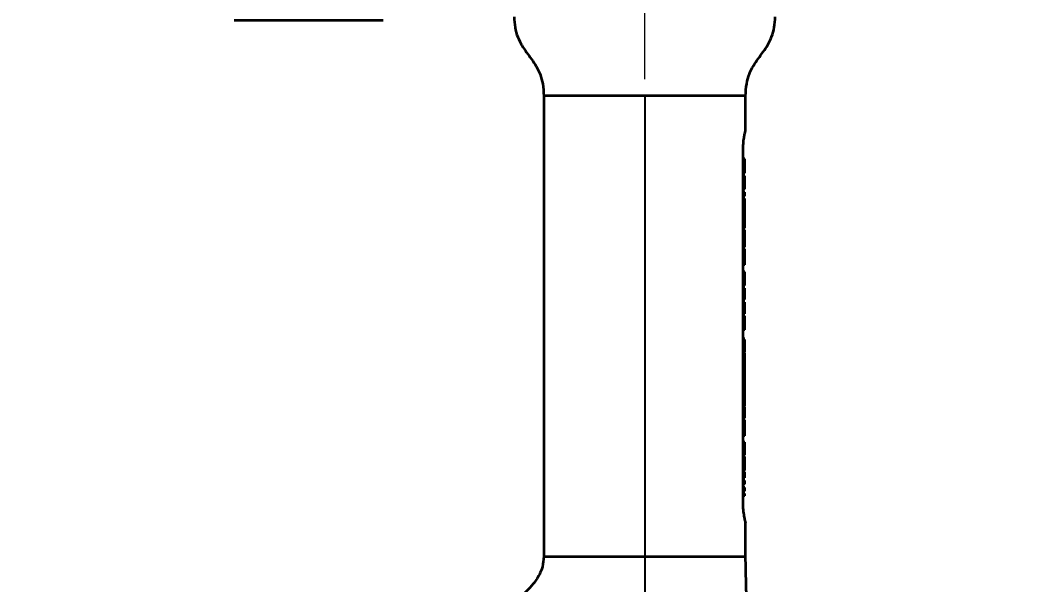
# Model space of a CAD drawing. Header units: millimetres. Extents: x 116 to 166, y 85 to 196.
# Drawn here: x 135.14 to 166.38, y 146.66 to 164.19 of the extents above; entities that cross this region are included whole.
import ezdxf

# ---------------------------------------------------------------- set-up
doc = ezdxf.new("R2010")
doc.units = ezdxf.units.MM
doc.linetypes.add('CENTERX2', pattern=[20.32, 12.7, -2.54, 2.54, -2.54])
doc.layers.add('SLD-0', color=179, linetype='Continuous')
doc.layers.add('标注层', color=7, linetype='Continuous')
doc.styles.add('SLDTEXTSTYLE1', font='GOTHIC.TTF', dxfattribs={"width": 0.79431})
doc.styles.add('SLDTEXTSTYLE2', font='GOTHIC.TTF', dxfattribs={"width": 0.913})
doc.dimstyles.new('SLDDIMSTYLE0', dxfattribs={"dimtxt": 2.5, "dimasz": 3.5, "dimexe": 0, "dimexo": 0.0625, "dimgap": 0.625, "dimtad": 2, "dimlfac": 10, "dimrnd": 1e-09, "dimzin": 12, "dimdsep": 46, "dimtxsty": 'SLDTEXTSTYLE1', "dimblk1": 'NONE', "dimblk2": 'NONE', "dimsah": 1, "dimcen": 0.09, "dimadec": 0, "dimazin": 3, "dimtfac": 1, "dimtofl": 0, "dimtmove": 0, "dimatfit": 3, "dimldrblk": 'NONE', "dimfxl": 0, "dimfrac": 2, "dimtolj": 1, "dimtzin": 12, "dimarcsym": 0})
doc.dimstyles.new('SLDDIMSTYLE1', dxfattribs={"dimtxt": 2.5, "dimasz": 3.5, "dimexe": 0, "dimexo": 0.0625, "dimgap": 0.625, "dimtad": 2, "dimdec": 1, "dimlfac": 10, "dimrnd": 1e-09, "dimzin": 12, "dimdsep": 46, "dimtxsty": 'SLDTEXTSTYLE1', "dimblk1": 'NONE', "dimblk2": 'NONE', "dimsah": 1, "dimcen": 0.09, "dimadec": 0, "dimazin": 3, "dimtfac": 1, "dimtofl": 0, "dimtmove": 0, "dimatfit": 3, "dimldrblk": 'NONE', "dimfxl": 0, "dimfrac": 2, "dimtolj": 1, "dimtzin": 12, "dimarcsym": 0})

# ---------------------------------------------------------------- blocks, each defined once
blk = doc.blocks.new('_D')
at = {"layer": '标注层'}
for p, q in [((142.652, 185.455), (118.73, 185.455)), ((119.23, 185.455), (119.23, 103.537)), ((144.108, 103.537), (118.73, 103.537))]:
    blk.add_line(p, q, dxfattribs=at)
for points in [[(119.23, 185.455), (118.98, 183.455), (119.48, 183.455)], [(119.23, 103.537), (119.48, 105.537), (118.98, 105.537)]]:
    blk.add_solid(points, dxfattribs=at)
at = {"layer": '标注层', "insert": (116.007, 140.188), "char_height": 2.5, "attachment_point": 1, "rotation": 90, "style": 'SLDTEXTSTYLE2'}
blk.add_mtext('819.18', dxfattribs=at)
blk = doc.blocks.new('_NONE')
blk = doc.blocks.new('_D_2')
at = {"layer": '标注层'}
for p, q in [((145.902, 169.887), (127.953, 169.887)), ((128.453, 169.887), (128.453, 139.537)), ((144.108, 139.537), (127.953, 139.537))]:
    blk.add_line(p, q, dxfattribs=at)
for points in [[(128.453, 169.887), (128.203, 167.887), (128.703, 167.887)], [(128.453, 139.537), (128.703, 141.537), (128.203, 141.537)]]:
    blk.add_solid(points, dxfattribs=at)
at = {"layer": '标注层', "insert": (125.23, 151.188), "char_height": 2.5, "attachment_point": 1, "rotation": 90, "style": 'SLDTEXTSTYLE2'}
blk.add_mtext('303.5', dxfattribs=at)
blk = doc.blocks.new('_D_4')
at = {"layer": '标注层'}
for p, q in [((154.502, 161.857), (154.502, 119.134)), ((140.238, 113.767), (140.238, 120.134)), ((140.238, 119.634), (154.502, 119.634)), ((154.502, 119.634), (164.584, 119.634))]:
    blk.add_line(p, q, dxfattribs=at)
for points in [[(140.238, 119.634), (142.238, 119.384), (142.238, 119.884)], [(154.502, 119.634), (152.502, 119.884), (152.502, 119.384)]]:
    blk.add_solid(points, dxfattribs=at)
at = {"layer": '标注层', "insert": (155.969, 122.857), "char_height": 2.5, "attachment_point": 1, "style": 'SLDTEXTSTYLE2'}
blk.add_mtext('142.64', dxfattribs=at)
blk = doc.blocks.new('_D_5')
at = {"layer": '标注层'}
for p, q in [((154.502, 161.857), (154.502, 114.191)), ((154.653, 99.667), (154.653, 115.191)), ((154.653, 114.691), (154.502, 114.691)), ((154.653, 114.691), (163.018, 114.691))]:
    blk.add_line(p, q, dxfattribs=at)
for points in [[(154.653, 114.691), (152.653, 114.941), (152.653, 114.441)], [(154.502, 114.691), (156.502, 114.441), (156.502, 114.941)]]:
    blk.add_solid(points, dxfattribs=at)
at = {"layer": '标注层', "insert": (157.535, 117.913), "char_height": 2.5, "attachment_point": 1, "style": 'SLDTEXTSTYLE2'}
blk.add_mtext('1.51', dxfattribs=at)

msp = doc.modelspace()

# ---------------------------------------------------------------- linework, layer by layer
at = {"layer": 'SLD-0', "color": 179, "linetype": 'Continuous', "lineweight": 35}
for p, q in [((141.7773, 164.1869), (146.3899, 164.1869)), ((151.3722, 161.8369), (151.3722, 147.5369)), ((157.6322, 160.7673), (157.6322, 161.8369)), ((157.5522, 149.2277), (157.5522, 160.1461)), ((157.6022, 159.8868), (157.5522, 159.8868)), ((157.6022, 159.8794), (157.5522, 159.8794)), ((157.6022, 159.6706), (157.5522, 159.6706)), ((157.6022, 159.4402), (157.5522, 159.4402)), ((157.6022, 159.3583), (157.5522, 159.3583)), ((157.6022, 159.2541), (157.6022, 159.3583)), ((157.6022, 159.2541), (157.5522, 159.2541)), ((157.6022, 159.248), (157.5522, 159.248)), ((157.6022, 159.0698), (157.5522, 159.0698)), ((157.6022, 159.0698), (157.6022, 159.248)), ((157.6022, 158.9414), (157.6022, 159.0698)), ((157.6022, 158.9414), (157.5522, 158.9414)), ((157.6022, 158.8446), (157.5522, 158.8446)), ((157.6022, 158.7255), (157.5522, 158.7255)), ((157.6022, 158.7255), (157.6022, 158.8446)), ((157.6022, 158.6511), (157.5522, 158.6511)), ((157.6022, 158.6434), (157.5522, 158.6434)), ((157.6022, 158.6434), (157.6022, 158.6511)), ((157.6022, 158.2605), (157.6022, 158.6434)), ((157.6022, 158.2605), (157.5522, 158.2605)), ((157.6022, 158.2417), (157.5522, 158.2417)), ((157.6022, 158.2286), (157.5522, 158.2286)), ((157.6022, 158.2417), (157.6022, 158.2605)), ((157.6022, 158.0454), (157.6022, 158.2286)), ((157.6022, 158.0454), (157.5522, 158.0454)), ((157.6022, 157.9053), (157.5522, 157.9053)), ((157.6022, 157.9053), (157.6022, 158.0454)), ((157.6022, 157.7336), (157.6022, 157.9053)), ((157.6022, 157.7336), (157.5522, 157.7336)), ((157.6022, 157.6833), (157.5522, 157.6833)), ((157.6022, 157.512), (157.5522, 157.512)), ((157.6022, 157.512), (157.6022, 157.6833)), ((157.6022, 157.4187), (157.6022, 157.512)), ((157.6022, 157.4187), (157.5522, 157.4187)), ((157.6022, 157.3229), (157.5522, 157.3229)), ((157.6022, 157.3229), (157.6022, 157.4187)), ((157.6022, 157.1474), (157.6022, 157.3229)), ((157.6022, 157.1474), (157.5522, 157.1474)), ((157.6022, 157.0897), (157.5522, 157.0897)), ((157.6022, 156.9065), (157.5522, 156.9065)), ((157.6022, 156.9065), (157.6022, 157.0897)), ((157.6022, 156.7663), (157.6022, 156.9065)), ((157.6022, 156.7663), (157.5522, 156.7663)), ((157.6022, 156.5946), (157.5522, 156.5946)), ((157.6022, 156.5946), (157.6022, 156.7663)), ((157.6022, 156.3806), (157.5522, 156.3806)), ((157.6022, 156.1821), (157.5522, 156.1821)), ((157.6022, 155.9563), (157.5522, 155.9563)), ((157.6022, 155.9563), (157.6022, 156.1821)), ((157.6022, 155.8744), (157.5522, 155.8744)), ((157.6022, 155.5171), (157.6022, 155.8744)), ((157.6022, 155.5171), (157.5522, 155.5171)), ((157.6022, 155.4352), (157.5522, 155.4352)), ((157.6022, 155.0779), (157.6022, 155.4352)), ((157.6022, 155.0779), (157.5522, 155.0779)), ((157.6022, 155.0109), (157.5522, 155.0109)), ((157.6022, 154.9885), (157.5522, 154.9885)), ((157.6022, 154.9885), (157.6022, 155.0109)), ((157.6022, 154.8763), (157.6022, 154.9885)), ((157.6022, 154.8763), (157.5522, 154.8763)), ((157.6022, 154.703), (157.5522, 154.703)), ((157.6022, 154.6982), (157.5522, 154.6982)), ((157.6022, 154.703), (157.6022, 154.8763)), ((157.6022, 154.5791), (157.6022, 154.6982)), ((157.6022, 154.5791), (157.5522, 154.5791)), ((157.6022, 154.2962), (157.5522, 154.2962)), ((157.6022, 154.2739), (157.5522, 154.2739)), ((157.6022, 154.0678), (157.5522, 154.0678)), ((157.6022, 153.8719), (157.5522, 153.8719)), ((157.6022, 153.857), (157.5522, 153.857)), ((157.6022, 153.7467), (157.5522, 153.7467)), ((157.6022, 153.7467), (157.6022, 153.857)), ((157.6022, 153.6362), (157.6022, 153.7467)), ((157.6022, 153.6362), (157.5522, 153.6362)), ((157.6022, 153.5206), (157.5522, 153.5206)), ((157.6022, 153.5206), (157.6022, 153.6362)), ((157.6022, 153.388), (157.6022, 153.5206)), ((157.6022, 153.388), (157.5522, 153.388)), ((157.6022, 153.2141), (157.5522, 153.2141)), ((157.6022, 153.2141), (157.6022, 153.388)), ((157.6022, 153.074), (157.6022, 153.2141)), ((157.6022, 153.074), (157.5522, 153.074)), ((157.6022, 152.906), (157.5522, 152.906)), ((157.6022, 152.8016), (157.5522, 152.8016)), ((157.6022, 152.906), (157.6022, 153.074)), ((157.6022, 152.8016), (157.6022, 152.906)), ((157.6022, 152.71), (157.6022, 152.8016)), ((157.6022, 152.71), (157.5522, 152.71)), ((157.6022, 152.6122), (157.5522, 152.6122)), ((157.6022, 152.4981), (157.5522, 152.4981)), ((157.6022, 152.6122), (157.6022, 152.71)), ((157.6022, 152.4981), (157.6022, 152.6122)), ((157.6022, 152.412), (157.6022, 152.4981)), ((157.6022, 152.412), (157.5522, 152.412)), ((157.6022, 152.316), (157.5522, 152.316)), ((157.6022, 152.1951), (157.5522, 152.1951)), ((157.6022, 152.1821), (157.5522, 152.1821)), ((157.6022, 152.316), (157.6022, 152.412)), ((157.6022, 152.1951), (157.6022, 152.316)), ((157.6022, 151.9587), (157.6022, 152.1821)), ((157.6022, 151.9587), (157.5522, 151.9587)), ((157.6022, 151.8396), (157.6022, 151.9587)), ((157.6022, 151.8396), (157.5522, 151.8396)), ((157.6022, 151.7819), (157.5522, 151.7819)), ((157.6022, 151.5987), (157.5522, 151.5987)), ((157.6022, 151.5987), (157.6022, 151.7819)), ((157.6022, 151.4586), (157.6022, 151.5987)), ((157.6022, 151.4586), (157.5522, 151.4586)), ((157.6022, 151.2869), (157.5522, 151.2869)), ((157.6022, 151.2869), (157.6022, 151.4586)), ((157.6022, 151.0878), (157.5522, 151.0878)), ((157.6022, 150.6858), (157.6022, 151.0878)), ((157.6022, 150.6858), (157.5522, 150.6858)), ((157.6022, 150.6709), (157.5522, 150.6709)), ((157.6022, 150.6485), (157.5522, 150.6485)), ((157.6022, 150.4424), (157.5522, 150.4424)), ((157.6022, 150.2466), (157.5522, 150.2466)), ((157.6022, 150.2168), (157.5522, 150.2168)), ((157.6022, 150.1721), (157.5522, 150.1721)), ((157.6022, 150.0679), (157.5522, 150.0679)), ((157.6022, 149.9819), (157.5522, 149.9819)), ((157.6022, 150.2168), (157.6022, 150.2291)), ((157.6022, 150.0679), (157.6022, 150.1721)), ((157.6022, 149.9041), (157.5522, 149.9041)), ((157.6022, 149.785), (157.5522, 149.785)), ((157.6022, 149.6882), (157.5522, 149.6882)), ((157.6022, 149.785), (157.6022, 149.9041)), ((157.6022, 149.5691), (157.6022, 149.6882)), ((157.6022, 149.5691), (157.5522, 149.5691)), ((157.6022, 149.4954), (157.5522, 149.4954)), ((157.6022, 149.4277), (157.5522, 149.4277)), ((157.6322, 147.5369), (157.6322, 148.6064))]:
    msp.add_line(p, q, dxfattribs=at)
at = {"layer": 'SLD-0', "color": 8, "linetype": 'Continuous', "lineweight": 35}
msp.add_line((157.6322, 161.8369), (151.3722, 161.8369), dxfattribs=at)
at = {"layer": 'SLD-0', "color": 179, "linetype": 'Continuous', "lineweight": 35}
for points, knots in [([(150.4566, 164.2848), (150.4615, 164.1761), (150.471, 163.962), (150.5575, 163.6642), (150.6859, 163.4065), (150.8384, 163.1846), (150.9963, 162.9753), (151.1457, 162.7545), (151.2706, 162.4996), (151.3576, 162.1891), (151.3671, 161.961), (151.3722, 161.8369)], [0, 0, 0, 0, 0.1220726, 0.2402959, 0.345428, 0.4447702, 0.5426459, 0.6404161, 0.7440603, 0.860637, 1, 1, 1, 1]), ([(157.6322, 161.8369), (157.6375, 161.9631), (157.6472, 162.1947), (157.7372, 162.5095), (157.866, 162.7672), (158.0184, 162.9892), (158.1763, 163.1985), (158.3258, 163.4192), (158.4504, 163.6741), (158.5339, 163.9676), (158.5431, 164.1781), (158.5478, 164.2847)], [0, 0, 0, 0, 0.1416527, 0.2598815, 0.3650184, 0.4643652, 0.5622454, 0.6600202, 0.7636692, 0.8802512, 1, 1, 1, 1]), ([(157.5522, 160.1461), (157.554, 160.2168), (157.5576, 160.3581), (157.5818, 160.539), (157.6077, 160.6748), (157.6288, 160.7605), (157.63, 160.7652), (157.6306, 160.7673)], [0, 0, 0, 0, 0.201764, 0.4031296, 0.5972303, 0.8115353, 1, 1, 1, 1]), ([(157.6022, 159.6706), (157.6022, 159.6987), (157.6022, 159.7549), (157.6022, 159.8207), (157.6022, 159.8629), (157.6022, 159.8739), (157.6022, 159.8794)], [0, 0, 0, 0, 0.2800298, 0.5591823, 0.7795284, 1, 1, 1, 1]), ([(157.6022, 159.4402), (157.6022, 159.4431), (157.6022, 159.4489), (157.6022, 159.5003), (157.6022, 159.5804), (157.6022, 159.6405), (157.6022, 159.6706)], [0, 0, 0, 0, 0.2806168, 0.5605612, 0.7799798, 1, 1, 1, 1]), ([(157.6022, 159.248), (157.6022, 159.2495), (157.6022, 159.2521), (157.6022, 159.2535), (157.6022, 159.2541)], [0, 0, 0, 0, 0.5595281, 1, 1, 1, 1]), ([(157.6022, 156.1821), (157.6022, 156.2093), (157.6022, 156.2636), (157.6022, 156.3317), (157.6022, 156.373), (157.6022, 156.3781), (157.6022, 156.3806)], [0, 0, 0, 0, 0.2810235, 0.559762, 0.7800628, 1, 1, 1, 1]), ([(157.6022, 154.6982), (157.6022, 154.6988), (157.6022, 154.6999), (157.6022, 154.702), (157.6022, 154.703)], [0, 0, 0, 0, 0.5589658, 1, 1, 1, 1]), ([(157.6022, 154.0678), (157.6022, 154.1164), (157.6022, 154.1842), (157.6022, 154.2535), (157.6022, 154.2671), (157.6022, 154.2739)], [0, 0, 0, 0, 0.5586057, 0.7794188, 1, 1, 1, 1]), ([(157.6022, 153.8719), (157.6022, 153.8752), (157.6022, 153.882), (157.6022, 153.9399), (157.6022, 154.0042), (157.6022, 154.0466), (157.6022, 154.0678)], [0, 0, 0, 0, 0.27905382, 0.55821573, 0.77893958, 1, 1, 1, 1]), ([(157.6022, 150.4424), (157.6022, 150.4911), (157.6022, 150.5589), (157.6022, 150.6282), (157.6022, 150.6417), (157.6022, 150.6485)], [0, 0, 0, 0, 0.5586057, 0.7794188, 1, 1, 1, 1]), ([(157.6022, 150.2466), (157.6022, 150.2499), (157.6022, 150.2566), (157.6022, 150.3146), (157.6022, 150.3788), (157.6022, 150.4212), (157.6022, 150.4424)], [0, 0, 0, 0, 0.2790538, 0.5582157, 0.7789396, 1, 1, 1, 1]), ([(157.6022, 149.9819), (157.6022, 149.9918), (157.6022, 150.0114), (157.6022, 150.0392), (157.6022, 150.0672), (157.6022, 150.0676), (157.6022, 150.0679)], [0, 0, 0, 0, 0.1875514, 0.3747448, 0.5605277, 1, 1, 1, 1]), ([(157.6022, 149.4277), (157.6022, 149.4403), (157.6022, 149.4629), (157.6022, 149.4854), (157.6022, 149.4954)], [0, 0, 0, 0, 0.5600287, 1, 1, 1, 1]), ([(157.6306, 148.6064), (157.6311, 148.6045), (157.6341, 148.5926), (157.619, 148.6504), (157.59, 148.7831), (157.5618, 148.9781), (157.5526, 149.1359), (157.5522, 149.2165), (157.5522, 149.2277)], [0, 0, 0, 0, 0.0475996, 0.2979433, 0.544441, 0.7689361, 0.9679223, 1, 1, 1, 1]), ([(151.3722, 147.5369), (151.3636, 147.4321), (151.3482, 147.2425), (151.2502, 147.0046), (151.1487, 146.8306), (151.0174, 146.6517), (150.8354, 146.4566), (150.6025, 146.2626), (150.347, 146.0866), (150.0551, 145.9184), (149.6864, 145.746), (149.2471, 145.5909), (148.7784, 145.4705), (148.4543, 145.4514), (148.3019, 145.4425)], [0, 0, 0, 0, 0.0780483, 0.1412116, 0.1901061, 0.2284027, 0.3067568, 0.3887712, 0.4543929, 0.5383192, 0.640247, 0.7579511, 0.8861838, 1, 1, 1, 1]), ([(148.3035, 133.6404), (148.6003, 133.6432), (149.2144, 133.649), (150.1097, 133.7272), (150.9516, 133.8645), (151.6856, 134.0501), (152.3153, 134.2692), (152.8475, 134.5056), (153.2913, 134.7456), (153.788, 135.0598), (154.3424, 135.489), (154.9384, 136.0814), (155.469, 136.7447), (155.9499, 137.4948), (156.3691, 138.3227), (156.6434, 139.0113), (156.8125, 139.5066), (156.9118, 139.8209), (157.017, 140.1857), (157.1291, 140.6201), (157.2548, 141.1788), (157.3829, 141.868), (157.4994, 142.685), (157.5878, 143.5583), (157.6431, 144.4486), (157.6641, 145.2528), (157.6642, 145.9361), (157.6547, 146.474), (157.6425, 146.914), (157.633, 147.2568), (157.6324, 147.4526), (157.6322, 147.5369)], [0, 0, 0, 0, 0.04604067, 0.09526959, 0.13927205, 0.17826727, 0.21259236, 0.24258768, 0.26852419, 0.29080897, 0.33373294, 0.37700148, 0.42089445, 0.46525991, 0.51502906, 0.56464037, 0.58013557, 0.59622577, 0.61577821, 0.63903464, 0.6658304, 0.70461597, 0.74777662, 0.79383184, 0.840785, 0.886148, 0.91862805, 0.9467902, 0.96962578, 0.98692052, 1, 1, 1, 1])]:
    msp.add_open_spline(points, degree=3, knots=knots, dxfattribs=at)
at = {"layer": 'SLD-0', "color": 8, "linetype": 'Continuous', "lineweight": 35}
msp.add_open_spline([(157.6322, 147.5369), (157.6205, 147.5369), (157.5972, 147.5369), (157.4111, 147.5369), (157.1218, 147.5369), (156.7296, 147.5369), (156.2523, 147.5369), (155.7077, 147.5369), (155.1167, 147.5369), (154.5022, 147.5369), (153.8876, 147.5369), (153.2967, 147.5369), (152.752, 147.5369), (152.2748, 147.5369), (151.8825, 147.5369), (151.5932, 147.5369), (151.4071, 147.5369), (151.3838, 147.5369), (151.3722, 147.5369)], degree=3, dxfattribs=at)
at = {"layer": '标注层', "linetype": 'CENTERX2', "lineweight": 18}
msp.add_line((154.5022, 162.3569), (154.5022, 167.0369), dxfattribs=at)

# ---------------------------------------------------------------- dimensions: what is measured, and where the dimension line sits
at = {"layer": '标注层'}
for base, p1, p2, dimstyle, picture, middle in [((119.2297, 185.4545), (144.6084, 103.5369), (143.1522, 185.4545), 'SLDDIMSTYLE0', '_D', (119.2297, 144.4957)), ((128.4527, 169.8869), (144.6084, 139.5369), (146.4022, 169.8869), 'SLDDIMSTYLE1', '_D_2', (128.4527, 154.7119))]:
    dim = msp.add_linear_dim(base=base, p1=p1, p2=p2, angle=90, dimstyle=dimstyle, dxfattribs=at)
    dim.commit()
    dim.dimension.update_dxf_attribs({"geometry": picture, "text_midpoint": middle, "dimtype": 160})
for base, p2, picture, middle in [((140.2384, 119.6343), (140.2384, 113.2669), '_D_4', (160.2763, 119.6343)), ((154.6534, 114.6906), (154.6534, 99.1669), '_D_5', (160.2763, 114.6906))]:
    dim = msp.add_linear_dim(base=base, p1=(154.5022, 162.3569), p2=p2, dimstyle='SLDDIMSTYLE0', dxfattribs=at)
    dim.commit()
    dim.dimension.update_dxf_attribs({"geometry": picture, "text_midpoint": middle, "dimtype": 160})

doc.saveas('drawing.dxf')
